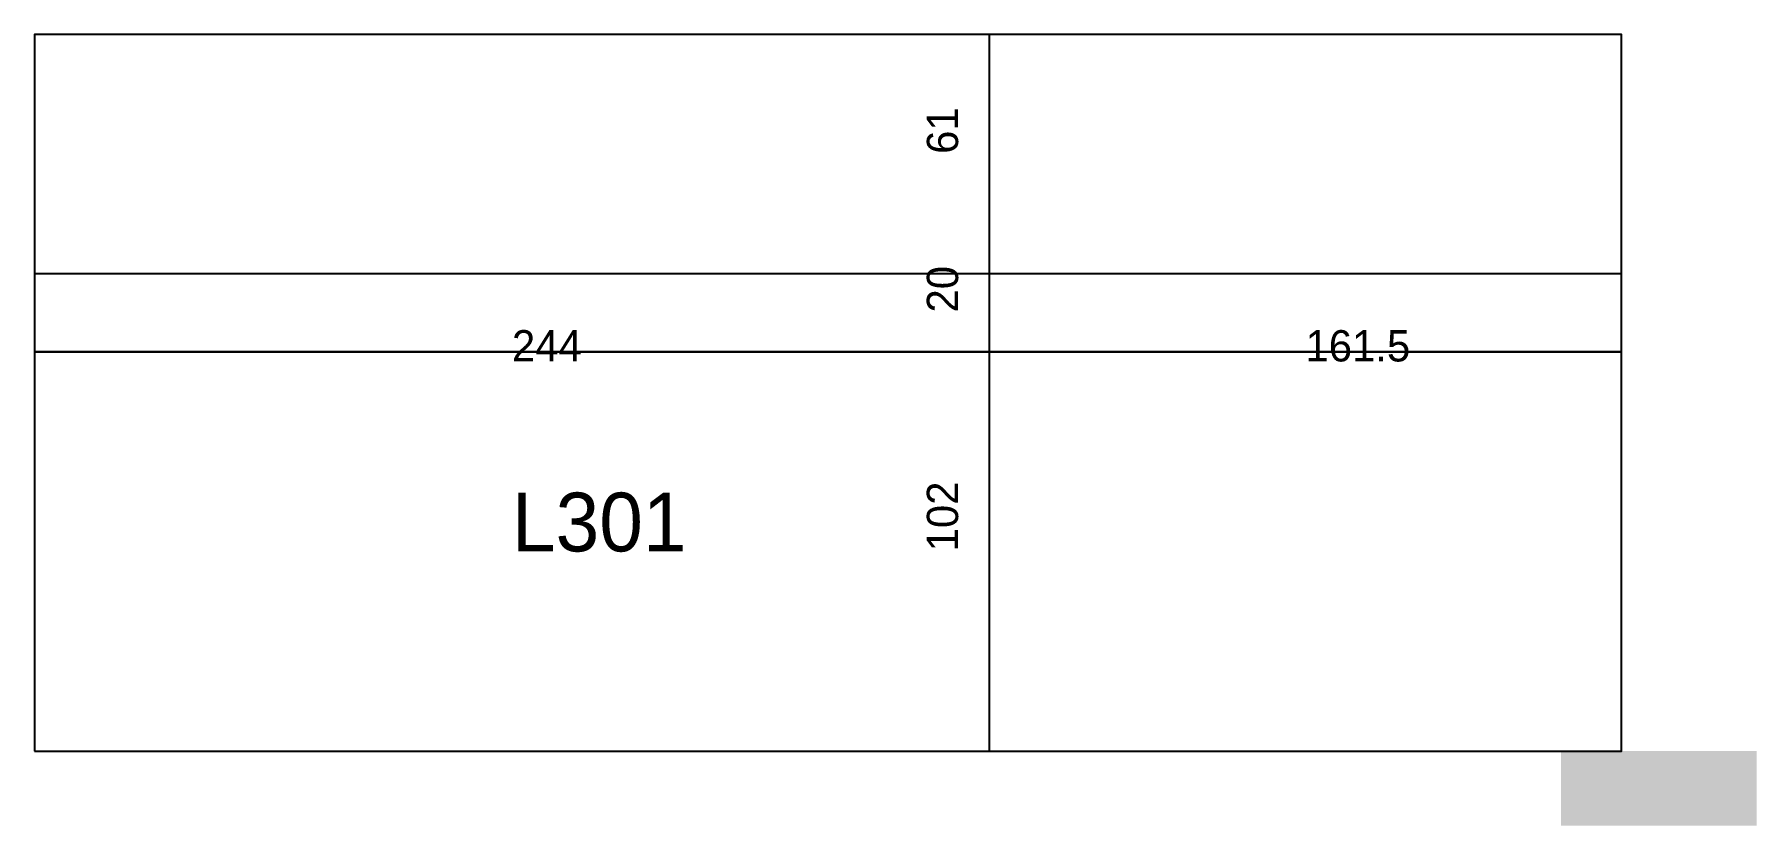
# Model space of a CAD drawing. Extents: x 2743 to 3183, y 2592 to 2794.
import ezdxf

# ---------------------------------------------------------------- set-up
doc = ezdxf.new("R2010")
doc.units = 0
for name, color, linetype in [('3', 3, 'Continuous'), ('4', 4, 'Continuous'), ('Hachura', 251, 'Continuous'), ('Painéis', 200, 'Continuous')]:
    doc.layers.add(name, color=color, linetype=linetype)

msp = doc.modelspace()

# ---------------------------------------------------------------- hatches: boundary and pattern name
at = {"layer": 'Hachura'}
h = msp.add_hatch(color=7, dxfattribs=at)
h.dxf.hatch_style = 1
h.paths.add_polyline_path([(3132.57, 2591.94), (3182.57, 2591.94), (3182.57, 2610.94), (3132.57, 2610.94)])

# ---------------------------------------------------------------- linework, layer by layer
at = {"layer": '3'}
for p, q in [((3148.07, 2793.94), (2742.57, 2793.94)), ((2742.57, 2793.94), (2742.57, 2610.94)), ((2986.57, 2610.94), (2986.57, 2793.94)), ((3148.07, 2610.94), (3148.07, 2793.94)), ((2742.57, 2712.94), (3148.07, 2712.94)), ((2742.57, 2610.94), (3148.07, 2610.94))]:
    msp.add_line(p, q, dxfattribs=at)
at = {"layer": '3', "lineweight": 25}
msp.add_lwpolyline([(2742.57, 2610.94), (3148.07, 2610.94), (3148.07, 2793.94), (2742.57, 2793.94)], close=True, dxfattribs=at)
at = {"layer": '3'}
for points in [[(2742.57, 2732.94), (3148.07, 2732.94)], [(3148.07, 2712.94), (2742.57, 2712.94)]]:
    msp.add_lwpolyline(points, dxfattribs=at)
at = {"layer": 'Painéis', "lineweight": 18}
for p, q in [((2986.57, 2610.94), (2986.57, 2793.94)), ((2742.57, 2732.94), (3148.07, 2732.94)), ((2742.57, 2712.94), (3148.07, 2712.94))]:
    msp.add_line(p, q, dxfattribs=at)

# ---------------------------------------------------------------- texts
at = {"layer": '4'}
msp.add_text('L301', height=15, dxfattribs=at).set_placement((2864.57, 2661.94))
at = {"layer": 'Painéis'}
for s, p in [('61', (2978.57, 2763.44)), ('20', (2978.57, 2722.94)), ('102', (2978.57, 2661.94))]:
    msp.add_text(s, height=8, rotation=90, dxfattribs=at).set_placement(p)
for s, p in [('244', (2864.57, 2710.44)), ('161.5', (3067.32, 2710.44))]:
    msp.add_text(s, height=8, dxfattribs=at).set_placement(p)

doc.saveas('drawing.dxf')
